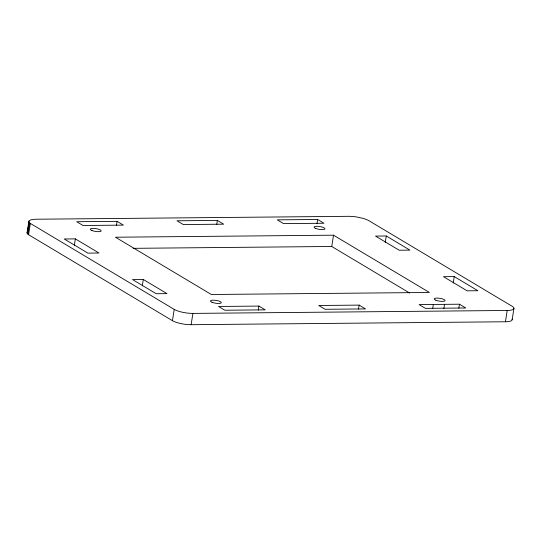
<?xml version="1.0" encoding="UTF-8"?>
<svg xmlns="http://www.w3.org/2000/svg" width="541" height="541" viewBox="0 0 541 541"><rect width="100%" height="100%" fill="white"/><g stroke="black" fill="none" stroke-linecap="round" stroke-linejoin="round"><path stroke-width="0.81" d="M512.05 319.122A13.809 3.571 8.9 0 1 505.436 321.767L191.129 324.695A13.809 3.571 8.9 0 1 172.444 320.685L28.572 234.72L27.266 233.489L27.131 232.366M28.903 221.073L29.031 222.195L30.343 223.426L174.216 309.391A13.809 3.571 8.9 0 0 192.894 313.401L507.201 310.473A13.809 3.571 8.9 0 0 512.077 306.24L368.205 220.282L363.687 218.49L355.721 216.779L349.696 216.305L35.172 219.233L30.898 219.808L28.903 221.073L27.05 232.907M27.266 233.489L29.031 222.195M27.78 234.097L29.545 222.804M28.572 234.72L30.343 223.426M74.34 245.337L75.348 238.879L64.244 238.987L87.913 253.127L99.017 253.026L75.348 238.879M116.45 225.381L117.086 221.343L76.7 221.722L83.016 225.496L123.395 225.117L117.086 221.343M142.297 285.932L143.304 279.481L132.538 279.582L156.207 293.722L166.973 293.621L143.304 279.481M172.444 320.685L174.216 309.391M191.129 324.695L192.894 313.401M216.731 224.447L217.36 220.41L176.981 220.789L183.291 224.556L223.67 224.184L217.36 220.41M258.28 310.115L258.909 306.084L218.53 306.463L224.846 310.23L265.225 309.858L258.909 306.084M317.006 223.507L317.635 219.477L277.256 219.856L283.572 223.622L323.951 223.25L317.635 219.477M409.591 292.992L331.741 246.48L333.513 235.186L115.456 237.222L211.328 294.5L429.378 292.465L333.513 235.186M358.494 309.148L359.129 305.11L318.75 305.489L325.121 309.296L365.5 308.918L359.129 305.11M385.26 242.436L386.274 235.984L375.508 236.086L399.177 250.226L409.943 250.125L386.274 235.984M432.678 308.627L433.314 304.59M443.857 308.586L444.486 304.549M453.216 283.038L454.23 276.586L443.458 276.681L467.133 290.828L477.899 290.727L454.23 276.586M458.836 308.248L459.465 304.211L419.086 304.59L425.395 308.363L465.774 307.985L459.465 304.211M505.436 321.767L507.201 310.473M512.178 319.609L513.95 308.316M133.127 248.333L331.741 246.48M91.923 230.513A5.525 1.427 8.9 0 0 101.039 231.176A5.525 1.427 8.9 0 0 94.31 228.437A5.525 1.427 8.9 0 0 91.923 230.513M212.052 302.284A5.525 1.427 8.9 0 0 221.168 302.953A5.525 1.427 8.9 0 0 214.439 300.214A5.525 1.427 8.9 0 0 212.052 302.284M315.694 228.424A5.525 1.427 8.9 0 0 324.81 229.093A5.525 1.427 8.9 0 0 318.081 226.354A5.525 1.427 8.9 0 0 315.694 228.424M435.823 300.201A5.525 1.427 8.9 0 0 444.939 300.864A5.525 1.427 8.9 0 0 438.21 298.125A5.525 1.427 8.9 0 0 435.823 300.201"/></g></svg>
